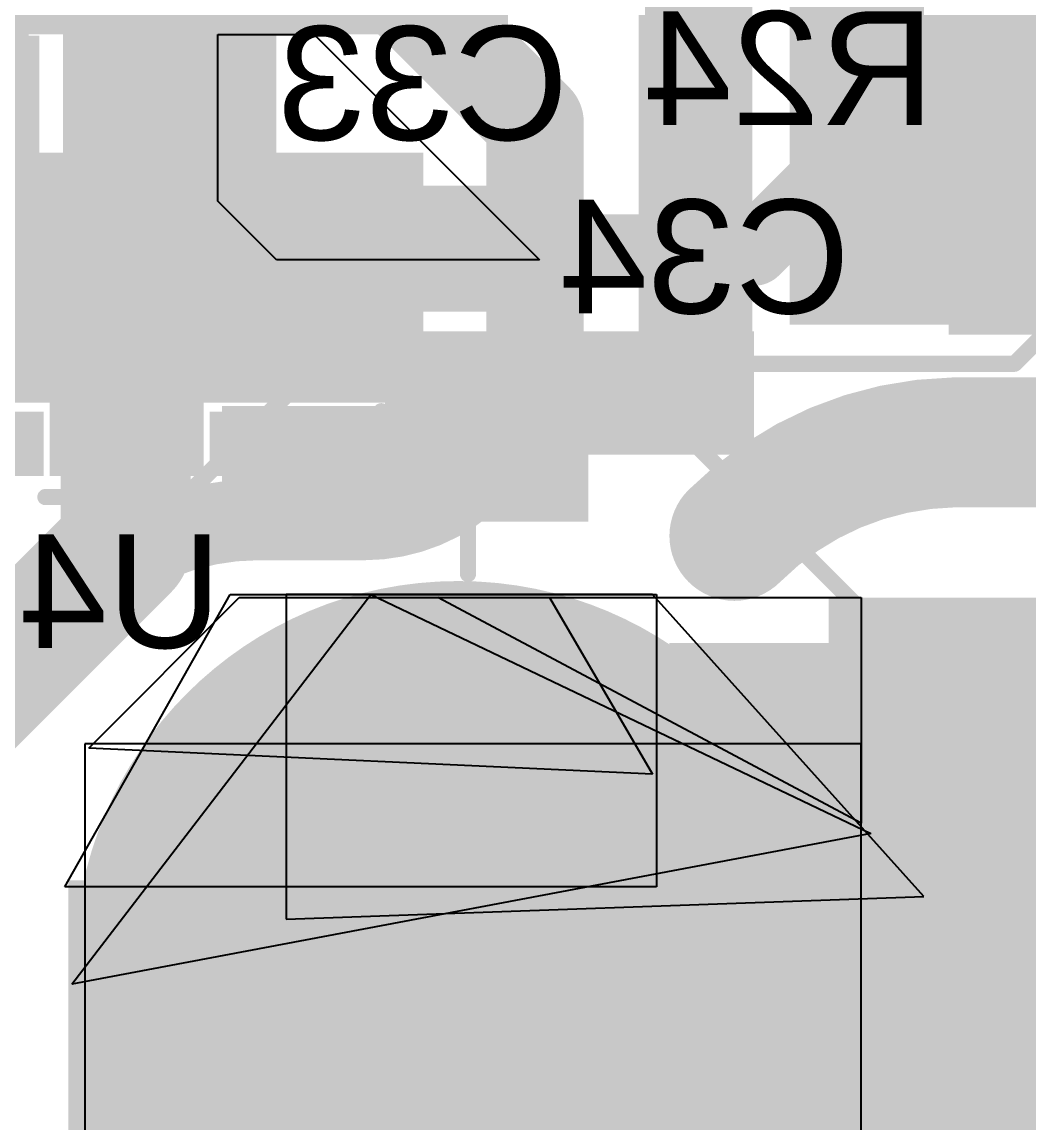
# Model space of a CAD drawing. Header units: millimetres. Extents: x -1.46 to 1.41, y -0.13 to 2.68.
# Drawn here: x -0.2813 to 0.0287, y 1.7383 to 2.0772 of the extents above; entities that cross this region are included whole.
import ezdxf

# ---------------------------------------------------------------- set-up
doc = ezdxf.new("R2010")
doc.units = ezdxf.units.MM
doc.header["$MEASUREMENT"] = 0
for name, color, linetype in [('BottomLayer', 5, 'Continuous'), ('BottomOverlay', 54, 'Continuous'), ('BottomPaste', 16, 'Continuous'), ('BottomSolder', 6, 'Continuous'), ('Mechanical2', 216, 'Continuous'), ('MultiLayer', 9, 'Continuous'), ('PadHoleLayer', 156, 'Continuous'), ('TopLayer', 1, 'Continuous'), ('TopOverlay', 2, 'Continuous'), ('TopPaste', 8, 'Continuous'), ('TopSolder', 216, 'Continuous'), ('ViaHoleLayer', 16, 'Continuous')]:
    doc.layers.add(name, color=color, linetype=linetype)
doc.styles.add('Arial', font='', dxfattribs={"height": 0.2})
doc.styles.get('Arial').set_extended_font_data('Arial')

# ---------------------------------------------------------------- blocks, each defined once
blk = doc.blocks.new('EEEFT1H221AP_9')
at = {"layer": 'TopLayer'}
for points in [[(-0.2185, 0.03937), (-0.06102, 0.03937), (-0.06102, -0.03937), (-0.2185, -0.03937)], [(0.06102, 0.03937), (0.2185, 0.03937), (0.2185, -0.03937), (0.06102, -0.03937)]]:
    blk.add_hatch(color=1, dxfattribs=at).paths.add_polyline_path(points)
at = {"layer": 'TopPaste'}
for points in [[(-0.2185, 0.03937), (-0.06102, 0.03937), (-0.06102, -0.03937), (-0.2185, -0.03937)], [(0.06102, 0.03937), (0.2185, 0.03937), (0.2185, -0.03937), (0.06102, -0.03937)]]:
    blk.add_hatch(color=8, dxfattribs=at).paths.add_polyline_path(points)
at = {"layer": 'TopSolder'}
for points in [[(-0.2225, 0.04337), (-0.05702, 0.04337), (-0.05702, -0.04337), (-0.2225, -0.04337)], [(0.05702, 0.04337), (0.2225, 0.04337), (0.2225, -0.04337), (0.05702, -0.04337)]]:
    blk.add_hatch(color=216, dxfattribs=at).paths.add_polyline_path(points)
at = {"layer": 'TopOverlay', "const_width": 0.005}
for points in [[(-0.095, 0.166), (-0.165, 0.096)], [(0.136, 0.166), (-0.095, 0.166)], [(0.164, 0.135), (0.164, 0.053)], [(-0.165, 0.096), (-0.165, 0.05)], [(-0.184, 0.067), (-0.184, 0.049)], [(-0.175, 0.058), (-0.193, 0.058)], [(-0.165, -0.05), (-0.165, -0.096)], [(0.164, -0.053), (0.164, -0.135)], [(-0.095, -0.166), (-0.165, -0.096)], [(0.136, -0.166), (-0.095, -0.166)]]:
    blk.add_lwpolyline(points, dxfattribs=at)
at = {"layer": 'TopOverlay', "const_width": 0.0025}
for points in [[(-0.09625, 0.166, 1), (-0.09375, 0.166, 1)], [(-0.09625, 0.166, 1), (-0.09375, 0.166, 1)], [(0.13475, 0.166, 1), (0.13725, 0.166, 1)], [(0.13475, 0.166, 1), (0.13725, 0.166, 1)], [(0.16275, 0.135, 1), (0.16525, 0.135, 1)], [(0.16275, 0.135, 1), (0.16525, 0.135, 1)], [(-0.16625, 0.096, 1), (-0.16375, 0.096, 1)], [(-0.16625, 0.096, 1), (-0.16375, 0.096, 1)], [(-0.18525, 0.067, 1), (-0.18275, 0.067, 1)], [(-0.19425, 0.058, 1), (-0.19175, 0.058, 1)], [(-0.17625, 0.058, 1), (-0.17375, 0.058, 1)], [(0.16275, 0.053, 1), (0.16525, 0.053, 1)], [(-0.18525, 0.049, 1), (-0.18275, 0.049, 1)], [(-0.16625, 0.05, 1), (-0.16375, 0.05, 1)], [(-0.16625, -0.05, 1), (-0.16375, -0.05, 1)], [(0.16275, -0.053, 1), (0.16525, -0.053, 1)], [(-0.16625, -0.096, 1), (-0.16375, -0.096, 1)], [(-0.16625, -0.096, 1), (-0.16375, -0.096, 1)], [(0.16275, -0.135, 1), (0.16525, -0.135, 1)], [(0.16275, -0.135, 1), (0.16525, -0.135, 1)], [(-0.09625, -0.166, 1), (-0.09375, -0.166, 1)], [(-0.09625, -0.166, 1), (-0.09375, -0.166, 1)], [(0.13475, -0.166, 1), (0.13725, -0.166, 1)], [(0.13475, -0.166, 1), (0.13725, -0.166, 1)]]:
    blk.add_lwpolyline(points, format="xyb", close=True, dxfattribs=at)
at = {"layer": 'TopOverlay', "const_width": 0.005}
for points in [[(0.136, 0.166, -0.31993), (0.164, 0.135)], [(0.164, -0.135, -0.31993), (0.136, -0.166)]]:
    blk.add_lwpolyline(points, format="xyb", dxfattribs=at)
blk = doc.blocks.new('CAP_0603_B_100')
at = {"layer": 'BottomLayer'}
for points in [[(-0.045, -0.0175), (-0.045, 0.0175), (-0.015, 0.0175), (-0.015, -0.0175)], [(0.015, -0.0175), (0.015, 0.0175), (0.045, 0.0175), (0.045, -0.0175)]]:
    blk.add_hatch(color=5, dxfattribs=at).paths.add_polyline_path(points)
at = {"layer": 'BottomPaste'}
for points in [[(-0.045, -0.0175), (-0.045, 0.0175), (-0.015, 0.0175), (-0.015, -0.0175)], [(0.015, -0.0175), (0.015, 0.0175), (0.045, 0.0175), (0.045, -0.0175)]]:
    blk.add_hatch(color=16, dxfattribs=at).paths.add_polyline_path(points)
at = {"layer": 'BottomSolder'}
for points in [[(-0.04736, -0.01986), (-0.04736, 0.01986), (-0.01264, 0.01986), (-0.01264, -0.01986)], [(0.01264, -0.01986), (0.01264, 0.01986), (0.04736, 0.01986), (0.04736, -0.01986)]]:
    blk.add_hatch(color=6, dxfattribs=at).paths.add_polyline_path(points)
at = {"layer": 'BottomOverlay', "const_width": 0.005}
for points in [[(-0.049, 0.021), (-0.018, 0.021)], [(-0.049, -0.021), (-0.049, 0.021)], [(0.018, 0.021), (0.049, 0.021)], [(0.049, -0.021), (0.049, 0.021)], [(-0.049, -0.021), (-0.018, -0.021)], [(0.018, -0.021), (0.049, -0.021)]]:
    blk.add_lwpolyline(points, dxfattribs=at)
at = {"layer": 'BottomOverlay', "const_width": 0.0025}
for points in [[(-0.05025, 0.021, 1), (-0.04775, 0.021, 1)], [(-0.05025, 0.021, 1), (-0.04775, 0.021, 1)], [(-0.01925, 0.021, 1), (-0.01675, 0.021, 1)], [(0.01675, 0.021, 1), (0.01925, 0.021, 1)], [(0.04775, 0.021, 1), (0.05025, 0.021, 1)], [(0.04775, 0.021, 1), (0.05025, 0.021, 1)], [(-0.05025, -0.021, 1), (-0.04775, -0.021, 1)], [(-0.05025, -0.021, 1), (-0.04775, -0.021, 1)], [(-0.01925, -0.021, 1), (-0.01675, -0.021, 1)], [(0.01675, -0.021, 1), (0.01925, -0.021, 1)], [(0.04775, -0.021, 1), (0.05025, -0.021, 1)], [(0.04775, -0.021, 1), (0.05025, -0.021, 1)]]:
    blk.add_lwpolyline(points, format="xyb", close=True, dxfattribs=at)
blk = doc.blocks.new('CAP_0603_B_101')
at = {"layer": 'BottomLayer'}
for points in [[(-0.045, -0.0175), (-0.045, 0.0175), (-0.015, 0.0175), (-0.015, -0.0175)], [(0.015, -0.0175), (0.015, 0.0175), (0.045, 0.0175), (0.045, -0.0175)]]:
    blk.add_hatch(color=5, dxfattribs=at).paths.add_polyline_path(points)
at = {"layer": 'BottomPaste'}
for points in [[(-0.045, -0.0175), (-0.045, 0.0175), (-0.015, 0.0175), (-0.015, -0.0175)], [(0.015, -0.0175), (0.015, 0.0175), (0.045, 0.0175), (0.045, -0.0175)]]:
    blk.add_hatch(color=16, dxfattribs=at).paths.add_polyline_path(points)
at = {"layer": 'BottomSolder'}
for points in [[(-0.04736, -0.01986), (-0.04736, 0.01986), (-0.01264, 0.01986), (-0.01264, -0.01986)], [(0.01264, -0.01986), (0.01264, 0.01986), (0.04736, 0.01986), (0.04736, -0.01986)]]:
    blk.add_hatch(color=6, dxfattribs=at).paths.add_polyline_path(points)
at = {"layer": 'BottomOverlay', "const_width": 0.005}
for points in [[(-0.049, 0.021), (-0.049, -0.021)], [(-0.049, 0.021), (-0.018, 0.021)], [(0.018, 0.021), (0.049, 0.021)], [(0.049, 0.021), (0.049, -0.021)], [(-0.049, -0.021), (-0.018, -0.021)], [(0.018, -0.021), (0.049, -0.021)]]:
    blk.add_lwpolyline(points, dxfattribs=at)
at = {"layer": 'BottomOverlay', "const_width": 0.0025}
for points in [[(-0.05025, 0.021, 1), (-0.04775, 0.021, 1)], [(-0.05025, 0.021, 1), (-0.04775, 0.021, 1)], [(-0.01925, 0.021, 1), (-0.01675, 0.021, 1)], [(0.01675, 0.021, 1), (0.01925, 0.021, 1)], [(0.04775, 0.021, 1), (0.05025, 0.021, 1)], [(0.04775, 0.021, 1), (0.05025, 0.021, 1)], [(-0.05025, -0.021, 1), (-0.04775, -0.021, 1)], [(-0.05025, -0.021, 1), (-0.04775, -0.021, 1)], [(-0.01925, -0.021, 1), (-0.01675, -0.021, 1)], [(0.01675, -0.021, 1), (0.01925, -0.021, 1)], [(0.04775, -0.021, 1), (0.05025, -0.021, 1)], [(0.04775, -0.021, 1), (0.05025, -0.021, 1)]]:
    blk.add_lwpolyline(points, format="xyb", close=True, dxfattribs=at)
blk = doc.blocks.new('PRT_10474_124')
at = {"layer": 'BottomLayer'}
h = blk.add_hatch(color=5, dxfattribs=at)
edge = h.paths.add_edge_path()
edge.add_arc((-0.14173, 0), 0.11417, 0, 360)
at = {"layer": 'BottomSolder'}
h = blk.add_hatch(color=6, dxfattribs=at)
edge = h.paths.add_edge_path()
edge.add_arc((-0.14173, 0), 0.11817, 0, 360)
at = {"layer": 'MultiLayer'}
h = blk.add_hatch(color=9, dxfattribs=at)
edge = h.paths.add_edge_path()
edge.add_arc((-0.14173, 0), 0.11417, 0, 360)
at = {"layer": 'PadHoleLayer'}
h = blk.add_hatch(color=156, dxfattribs=at)
edge = h.paths.add_edge_path()
edge.add_arc((-0.14173, 0), 0.09055, 0, 360)
at = {"layer": 'TopLayer'}
h = blk.add_hatch(color=1, dxfattribs=at)
edge = h.paths.add_edge_path()
edge.add_arc((-0.14173, 0), 0.11417, 0, 360)
at = {"layer": 'TopSolder'}
h = blk.add_hatch(color=216, dxfattribs=at)
edge = h.paths.add_edge_path()
edge.add_arc((-0.14173, 0), 0.11817, 0, 360)
at = {"layer": 'TopOverlay', "const_width": 0.005}
for points in [[(-0.266, 0.109), (-0.21, 0.165)], [(0.311, 0.165), (-0.21, 0.165)], [(-0.318, 0.057), (-0.266, 0.109)], [(-0.318, -0.052), (-0.318, 0.057)], [(-0.26208, 0.003), (-0.30308, 0.003)], [(-0.266, -0.104), (-0.318, -0.052)], [(-0.21, -0.16), (-0.266, -0.104)]]:
    blk.add_lwpolyline(points, dxfattribs=at)
at = {"layer": 'TopOverlay', "const_width": 0.0025}
for points in [[(-0.21125, 0.165, 1), (-0.20875, 0.165, 1)], [(-0.21125, 0.165, 1), (-0.20875, 0.165, 1)], [(-0.26725, 0.109, 1), (-0.26475, 0.109, 1)], [(-0.26725, 0.109, 1), (-0.26475, 0.109, 1)], [(-0.31925, 0.057, 1), (-0.31675, 0.057, 1)], [(-0.31925, 0.057, 1), (-0.31675, 0.057, 1)], [(-0.30433, 0.003, 1), (-0.30183, 0.003, 1)], [(-0.26333, 0.003, 1), (-0.26083, 0.003, 1)], [(-0.31925, -0.052, 1), (-0.31675, -0.052, 1)], [(-0.31925, -0.052, 1), (-0.31675, -0.052, 1)], [(-0.26725, -0.104, 1), (-0.26475, -0.104, 1)], [(-0.26725, -0.104, 1), (-0.26475, -0.104, 1)]]:
    blk.add_lwpolyline(points, format="xyb", close=True, dxfattribs=at)
blk = doc.blocks.new('TPS60150DRVR_B_156')
at = {"layer": 'BottomLayer'}
for points in [[(-0.04724, 0.0315), (-0.02953, 0.0315), (-0.02953, 0.01969), (-0.04724, 0.01969)], [(-0.01969, 0.0315), (0.01969, 0.0315), (0.01969, -0.0315), (-0.01969, -0.0315)], [(0.02953, 0.0315), (0.04724, 0.0315), (0.04724, 0.01969), (0.02953, 0.01969)], [(-0.04724, 0.00591), (-0.02953, 0.00591), (-0.02953, -0.00591), (-0.04724, -0.00591)], [(0.02953, 0.00591), (0.04724, 0.00591), (0.04724, -0.00591), (0.02953, -0.00591)], [(-0.04724, -0.01969), (-0.02953, -0.01969), (-0.02953, -0.0315), (-0.04724, -0.0315)], [(0.02953, -0.01969), (0.04724, -0.01969), (0.04724, -0.0315), (0.02953, -0.0315)]]:
    blk.add_hatch(color=5, dxfattribs=at).paths.add_polyline_path(points)
at = {"layer": 'BottomPaste'}
for points in [[(-0.04724, 0.0315), (-0.02953, 0.0315), (-0.02953, 0.01969), (-0.04724, 0.01969)], [(-0.01969, 0.0315), (0.01969, 0.0315), (0.01969, -0.0315), (-0.01969, -0.0315)], [(0.02953, 0.0315), (0.04724, 0.0315), (0.04724, 0.01969), (0.02953, 0.01969)], [(-0.04724, 0.00591), (-0.02953, 0.00591), (-0.02953, -0.00591), (-0.04724, -0.00591)], [(0.02953, 0.00591), (0.04724, 0.00591), (0.04724, -0.00591), (0.02953, -0.00591)], [(-0.04724, -0.01969), (-0.02953, -0.01969), (-0.02953, -0.0315), (-0.04724, -0.0315)], [(0.02953, -0.01969), (0.04724, -0.01969), (0.04724, -0.0315), (0.02953, -0.0315)]]:
    blk.add_hatch(color=16, dxfattribs=at).paths.add_polyline_path(points)
at = {"layer": 'BottomSolder'}
for points in [[(-0.05124, 0.0355), (-0.02553, 0.0355), (-0.02553, 0.01569), (-0.05124, 0.01569)], [(-0.02369, 0.0355), (0.02369, 0.0355), (0.02369, -0.0355), (-0.02369, -0.0355)], [(0.02553, 0.0355), (0.05124, 0.0355), (0.05124, 0.01569), (0.02553, 0.01569)], [(-0.05124, 0.00991), (-0.02553, 0.00991), (-0.02553, -0.00991), (-0.05124, -0.00991)], [(0.02553, 0.00991), (0.05124, 0.00991), (0.05124, -0.00991), (0.02553, -0.00991)], [(-0.05124, -0.01569), (-0.02553, -0.01569), (-0.02553, -0.0355), (-0.05124, -0.0355)], [(0.02553, -0.01569), (0.05124, -0.01569), (0.05124, -0.0355), (0.02553, -0.0355)]]:
    blk.add_hatch(color=6, dxfattribs=at).paths.add_polyline_path(points)
at = {"layer": 'BottomOverlay', "const_width": 0.005}
for points in [[(0.025, 0.042), (-0.027, 0.042)], [(0.025, -0.042), (-0.027, -0.042)]]:
    blk.add_lwpolyline(points, dxfattribs=at)
at = {"layer": 'BottomOverlay'}
for points, const_width in [([(-0.02825, 0.042, 1), (-0.02575, 0.042, 1)], 0.0025), ([(0.02375, 0.042, 1), (0.02625, 0.042, 1)], 0.0025), ([(-0.043, -0.041, 1), (-0.045, -0.041, 1)], 0.01), ([(-0.0475, -0.041, 1), (-0.0425, -0.041, 1)], 0.005), ([(-0.0455, -0.041, 1), (-0.0405, -0.041, 1)], 0.005), ([(-0.02825, -0.042, 1), (-0.02575, -0.042, 1)], 0.0025), ([(0.02375, -0.042, 1), (0.02625, -0.042, 1)], 0.0025)]:
    blk.add_lwpolyline(points, format="xyb", close=True, dxfattribs=dict(at, const_width=const_width))

msp = doc.modelspace()

# ---------------------------------------------------------------- hatches: boundary and pattern name
at = {"layer": 'BottomLayer'}
for points in [[(0.004, 1.981), (0.079, 1.981), (0.079, 2.197), (0.004, 2.197)], [(-0.345, 2.002), (-0.276, 2.002), (-0.276, 2.073), (-0.345, 2.073)], [(-0.30771, 1.992), (-0.276, 1.992), (-0.276, 2.07237), (-0.30771, 2.07237)], [(-0.26871, 1.99121), (-0.203, 1.99121), (-0.203, 2.07337), (-0.26871, 2.07337)], [(-0.16571, 1.99037), (-0.123, 1.99037), (-0.123, 2.02437), (-0.16571, 2.02437)], [(-0.166, 1.944), (-0.056, 1.944), (-0.056, 1.982), (-0.166, 1.982)], [(-0.21971, 1.92337), (-0.107, 1.92337), (-0.107, 1.959), (-0.21971, 1.959)], [(-0.033, 1.776), (0.178, 1.776), (0.178, 1.9), (-0.033, 1.9)], [(0.084, 1.677), (0.084, 1.792), (-0.05251, 1.792), (-0.05251, 1.677)]]:
    msp.add_hatch(color=5, dxfattribs=at).paths.add_polyline_path(points)
h = msp.add_hatch(color=5, dxfattribs=at)
edge = h.paths.add_edge_path()
edge.add_arc((0.01624, 2.084), 0.01181, 0, 360)
h = msp.add_hatch(color=5, dxfattribs=at)
edge = h.paths.add_edge_path()
edge.add_arc((0.01624, 2.05708), 0.01181, 0, 360)
h = msp.add_hatch(color=5, dxfattribs=at)
edge = h.paths.add_edge_path()
edge.add_arc((-0.12337, 2.04637), 0.01181, 0, 360)
h = msp.add_hatch(color=5, dxfattribs=at)
edge = h.paths.add_edge_path()
edge.add_arc((0.01624, 2.03016), 0.01181, 0, 360)
h = msp.add_hatch(color=5, dxfattribs=at)
edge = h.paths.add_edge_path()
edge.add_arc((-0.29271, 2.02037), 0.01181, 0, 360)
h = msp.add_hatch(color=5, dxfattribs=at)
edge = h.paths.add_edge_path()
edge.add_arc((0.01624, 2.00324), 0.01181, 0, 360)
h = msp.add_hatch(color=5, dxfattribs=at)
edge = h.paths.add_edge_path()
edge.add_arc((-0.18501, 1.98428), 0.01181, 0, 360)
h = msp.add_hatch(color=5, dxfattribs=at)
edge = h.paths.add_edge_path()
edge.add_arc((-0.074, 1.96675), 0.01181, 0, 360)
h = msp.add_hatch(color=5, dxfattribs=at)
edge = h.paths.add_edge_path()
edge.add_arc((-0.062, 1.919), 0.01181, 0, 360)
at = {"layer": 'BottomSolder'}
h = msp.add_hatch(color=6, dxfattribs=at)
edge = h.paths.add_edge_path()
edge.add_arc((0.01624, 2.05708), 0.00591, 0, 360)
h = msp.add_hatch(color=6, dxfattribs=at)
edge = h.paths.add_edge_path()
edge.add_arc((-0.12337, 2.04637), 0.00591, 0, 360)
h = msp.add_hatch(color=6, dxfattribs=at)
edge = h.paths.add_edge_path()
edge.add_arc((0.01624, 2.03016), 0.00591, 0, 360)
h = msp.add_hatch(color=6, dxfattribs=at)
edge = h.paths.add_edge_path()
edge.add_arc((0.01624, 2.00324), 0.00591, 0, 360)
h = msp.add_hatch(color=6, dxfattribs=at)
edge = h.paths.add_edge_path()
edge.add_arc((-0.18501, 1.98428), 0.00591, 0, 360)
h = msp.add_hatch(color=6, dxfattribs=at)
edge = h.paths.add_edge_path()
edge.add_arc((-0.074, 1.96675), 0.00591, 0, 360)
h = msp.add_hatch(color=6, dxfattribs=at)
edge = h.paths.add_edge_path()
edge.add_arc((-0.062, 1.919), 0.00591, 0, 360)
at = {"layer": 'TopLayer'}
for points in [[(-0.045, 2.067), (0.16, 2.067), (0.16, 2.274), (-0.045, 2.274)], [(-0.293, 2.07337), (-0.13171, 2.07337), (-0.13171, 2.21), (-0.293, 2.21)], [(-0.045, 1.984), (0.108, 1.984), (0.108, 2.082), (-0.045, 2.082)], [(-0.393, 1.96), (-0.15771, 1.96), (-0.15771, 2.037), (-0.393, 2.037)], [(-0.082, 1.778), (0.175, 1.778), (0.175, 1.886), (-0.082, 1.886)], [(-0.267, 1.639), (0.072, 1.639), (0.072, 1.813), (-0.267, 1.813)]]:
    msp.add_hatch(color=1, dxfattribs=at).paths.add_polyline_path(points)
h = msp.add_hatch(color=1, dxfattribs=at)
edge = h.paths.add_edge_path()
edge.add_arc((0.01624, 2.084), 0.01181, 0, 360)
h = msp.add_hatch(color=1, dxfattribs=at)
edge = h.paths.add_edge_path()
edge.add_arc((0.01624, 2.05708), 0.01181, 0, 360)
h = msp.add_hatch(color=1, dxfattribs=at)
edge = h.paths.add_edge_path()
edge.add_arc((-0.12337, 2.04637), 0.01181, 0, 360)
h = msp.add_hatch(color=1, dxfattribs=at)
edge = h.paths.add_edge_path()
edge.add_arc((0.01624, 2.03016), 0.01181, 0, 360)
h = msp.add_hatch(color=1, dxfattribs=at)
edge = h.paths.add_edge_path()
edge.add_arc((-0.29271, 2.02037), 0.01181, 0, 360)
h = msp.add_hatch(color=1, dxfattribs=at)
edge = h.paths.add_edge_path()
edge.add_arc((0.01624, 2.00324), 0.01181, 0, 360)
h = msp.add_hatch(color=1, dxfattribs=at)
edge = h.paths.add_edge_path()
edge.add_arc((-0.18501, 1.98428), 0.01181, 0, 360)
h = msp.add_hatch(color=1, dxfattribs=at)
edge = h.paths.add_edge_path()
edge.add_arc((-0.074, 1.96675), 0.01181, 0, 360)
h = msp.add_hatch(color=1, dxfattribs=at)
edge = h.paths.add_edge_path()
edge.add_arc((-0.062, 1.919), 0.01181, 0, 360)
at = {"layer": 'TopSolder'}
h = msp.add_hatch(color=216, dxfattribs=at)
edge = h.paths.add_edge_path()
edge.add_arc((0.01624, 2.05708), 0.00591, 0, 360)
h = msp.add_hatch(color=216, dxfattribs=at)
edge = h.paths.add_edge_path()
edge.add_arc((-0.12337, 2.04637), 0.00591, 0, 360)
h = msp.add_hatch(color=216, dxfattribs=at)
edge = h.paths.add_edge_path()
edge.add_arc((0.01624, 2.03016), 0.00591, 0, 360)
h = msp.add_hatch(color=216, dxfattribs=at)
edge = h.paths.add_edge_path()
edge.add_arc((0.01624, 2.00324), 0.00591, 0, 360)
h = msp.add_hatch(color=216, dxfattribs=at)
edge = h.paths.add_edge_path()
edge.add_arc((-0.18501, 1.98428), 0.00591, 0, 360)
h = msp.add_hatch(color=216, dxfattribs=at)
edge = h.paths.add_edge_path()
edge.add_arc((-0.074, 1.96675), 0.00591, 0, 360)
h = msp.add_hatch(color=216, dxfattribs=at)
edge = h.paths.add_edge_path()
edge.add_arc((-0.062, 1.919), 0.00591, 0, 360)
at = {"layer": 'ViaHoleLayer'}
h = msp.add_hatch(color=16, dxfattribs=at)
edge = h.paths.add_edge_path()
edge.add_arc((0.01624, 2.05708), 0.00591, 0, 360)
h = msp.add_hatch(color=16, dxfattribs=at)
edge = h.paths.add_edge_path()
edge.add_arc((-0.12337, 2.04637), 0.00591, 0, 360)
h = msp.add_hatch(color=16, dxfattribs=at)
edge = h.paths.add_edge_path()
edge.add_arc((0.01624, 2.03016), 0.00591, 0, 360)
h = msp.add_hatch(color=16, dxfattribs=at)
edge = h.paths.add_edge_path()
edge.add_arc((0.01624, 2.00324), 0.00591, 0, 360)
h = msp.add_hatch(color=16, dxfattribs=at)
edge = h.paths.add_edge_path()
edge.add_arc((-0.18501, 1.98428), 0.00591, 0, 360)
h = msp.add_hatch(color=16, dxfattribs=at)
edge = h.paths.add_edge_path()
edge.add_arc((-0.074, 1.96675), 0.00591, 0, 360)
h = msp.add_hatch(color=16, dxfattribs=at)
edge = h.paths.add_edge_path()
edge.add_arc((-0.062, 1.919), 0.00591, 0, 360)

# ---------------------------------------------------------------- linework, layer by layer
at = {"layer": 'BottomLayer'}
for p, q in [((-0.221, 2.07337), (-0.19137, 2.07337)), ((-0.221, 2.022), (-0.221, 2.07337)), ((-0.19137, 2.07337), (-0.122, 2.004)), ((-0.203, 2.004), (-0.221, 2.022)), ((-0.122, 2.004), (-0.203, 2.004)), ((-0.26076, 1.8537), (-0.21446, 1.9)), ((-0.21446, 1.9), (-0.11893, 1.9)), ((-0.023, 1.83053), (-0.15326, 1.9)), ((-0.15326, 1.9), (-0.023, 1.9)), ((-0.11893, 1.9), (-0.08716, 1.84567)), ((-0.023, 1.9), (-0.023, 1.83053)), ((-0.262, 1.85494), (-0.262, 1.66294)), ((-0.023, 1.85494), (-0.262, 1.85494)), ((-0.023, 1.66294), (-0.023, 1.85494)), ((-0.08716, 1.84567), (-0.26076, 1.8537))]:
    msp.add_line(p, q, dxfattribs=at)
for points, const_width in [([(-0.015, 2.048), (-0.015, 2.14873)], 0.022), ([(-0.17, 2.093), (-0.12337, 2.04637)], 0.03), ([(-0.23371, 2.04987), (-0.23371, 2.05237)], 0.022), ([(-0.056, 2.007), (-0.015, 2.048)], 0.022), ([(-0.14971, 2.00537), (-0.14809, 2.007)], 0.022), ([(-0.14809, 2.007), (-0.056, 2.007)], 0.022), ([(-0.14971, 2.00537), (-0.1342, 2.00537)], 0.022), ([(-0.2491, 1.98387), (-0.23442, 1.99855)], 0.01), ([(-0.23442, 1.99855), (-0.21071, 1.99855)], 0.01), ([(-0.2491, 1.97296), (-0.2491, 1.98387)], 0.022), ([(-0.19859, 1.97296), (-0.18727, 1.98428)], 0.01), ([(-0.18727, 1.98428), (-0.18501, 1.98428)], 0.01), ([(-0.24942, 1.91592), (-0.24942, 1.96147)], 0.04), ([(-0.21071, 1.97296), (-0.19859, 1.97296)], 0.01), ([(-0.30633, 1.859), (-0.24942, 1.91592)], 0.04)]:
    msp.add_lwpolyline(points, dxfattribs=dict(at, const_width=const_width))
for points, const_width in [([(-0.23921, 2.05237, 1), (-0.22821, 2.05237, 1)], 0.011), ([(-0.23921, 2.04987, 1), (-0.22821, 2.04987, 1)], 0.011), ([(-0.13087, 2.04637, 1), (-0.11587, 2.04637, 1)], 0.015), ([(-0.0205, 2.048, 1), (-0.0095, 2.048, 1)], 0.011), ([(-0.0205, 2.048, 1), (-0.0095, 2.048, 1)], 0.011), ([(-0.15359, 2.007, 1), (-0.14259, 2.007, 1)], 0.011), ([(-0.15359, 2.007, 1), (-0.14259, 2.007, 1)], 0.011), ([(-0.0615, 2.007, 1), (-0.0505, 2.007, 1)], 0.011), ([(-0.0615, 2.007, 1), (-0.0505, 2.007, 1)], 0.011), ([(-0.15521, 2.00537, 1), (-0.14421, 2.00537, 1)], 0.011), ([(-0.15521, 2.00537, 1), (-0.14421, 2.00537, 1)], 0.011), ([(-0.1397, 2.00537, 1), (-0.1287, 2.00537, 1)], 0.011), ([(-0.23692, 1.99855, 1), (-0.23192, 1.99855, 1)], 0.005), ([(-0.23692, 1.99855, 1), (-0.23192, 1.99855, 1)], 0.005), ([(-0.21321, 1.99855, 1), (-0.20821, 1.99855, 1)], 0.005), ([(-0.2546, 1.98387, 1), (-0.2436, 1.98387, 1)], 0.011), ([(-0.2516, 1.98387, 1), (-0.2466, 1.98387, 1)], 0.005), ([(-0.18977, 1.98428, 1), (-0.18477, 1.98428, 1)], 0.005), ([(-0.18977, 1.98428, 1), (-0.18477, 1.98428, 1)], 0.005), ([(-0.18751, 1.98428, 1), (-0.18251, 1.98428, 1)], 0.005), ([(-0.2546, 1.97296, 1), (-0.2436, 1.97296, 1)], 0.011), ([(-0.25942, 1.96147, 1), (-0.23942, 1.96147, 1)], 0.02), ([(-0.21321, 1.97296, 1), (-0.20821, 1.97296, 1)], 0.005), ([(-0.20109, 1.97296, 1), (-0.19609, 1.97296, 1)], 0.005), ([(-0.20109, 1.97296, 1), (-0.19609, 1.97296, 1)], 0.005), ([(-0.25942, 1.91592, 1), (-0.23942, 1.91592, 1)], 0.02), ([(-0.25942, 1.91592, 1), (-0.23942, 1.91592, 1)], 0.02)]:
    msp.add_lwpolyline(points, format="xyb", close=True, dxfattribs=dict(at, const_width=const_width))
at = {"layer": 'Mechanical2', "const_width": 0.015}
msp.add_lwpolyline([(1.39764, 1.27953, 1), (-1.39764, 1.27953, 1)], format="xyb", close=True, dxfattribs=at)
at = {"layer": 'TopLayer'}
for p, q in [((-0.26813, 1.811), (-0.21725, 1.901)), ((-0.266, 1.781), (-0.1739, 1.901)), ((-0.21725, 1.901), (-0.086, 1.901)), ((-0.08718, 1.901), (-0.2, 1.901)), ((-0.2, 1.901), (-0.2, 1.801)), ((-0.1739, 1.901), (-0.02001, 1.8274)), ((-0.00366, 1.80794), (-0.08718, 1.901)), ((-0.086, 1.901), (-0.086, 1.811)), ((-0.02001, 1.8274), (-0.266, 1.781)), ((-0.086, 1.811), (-0.26813, 1.811)), ((-0.2, 1.801), (-0.00366, 1.80794))]:
    msp.add_line(p, q, dxfattribs=at)
for points, const_width in [([(-0.074, 1.96675), (-0.074, 2.34558)], 0.035), ([(-0.12337, 1.97944), (-0.12337, 2.04637)], 0.03), ([(-0.28471, 2.01873), (-0.28471, 2.02337)], 0.022), ([(-0.288, 2.01544), (-0.28471, 2.01873)], 0.022), ([(-0.352, 2.01544), (-0.288, 2.01544)], 0.022), ([(-0.352, 1.978), (-0.288, 1.978)], 0.025), ([(0.00756, 1.94781), (0.12029, 1.94781)], 0.04), ([(-0.14143, 1.93832), (-0.13968, 1.94007)], 0.025), ([(-0.20867, 1.924), (-0.176, 1.924)], 0.025), ([(-0.30371, 1.86162), (-0.26443, 1.9009)], 0.025)]:
    msp.add_lwpolyline(points, dxfattribs=dict(at, const_width=const_width))
for points, const_width in [([(-0.13087, 2.04637, 1), (-0.11587, 2.04637, 1)], 0.015), ([(-0.29021, 2.02337, 1), (-0.27921, 2.02337, 1)], 0.011), ([(-0.29021, 2.01873, 1), (-0.27921, 2.01873, 1)], 0.011), ([(-0.29021, 2.01873, 1), (-0.27921, 2.01873, 1)], 0.011), ([(-0.2935, 2.01544, 1), (-0.2825, 2.01544, 1)], 0.011), ([(-0.2935, 2.01544, 1), (-0.2825, 2.01544, 1)], 0.011), ([(-0.13087, 1.97944, 1), (-0.11587, 1.97944, 1)], 0.015), ([(-0.13087, 1.97944, 1), (-0.11587, 1.97944, 1)], 0.015), ([(-0.29425, 1.978, 1), (-0.28175, 1.978, 1)], 0.0125), ([(-0.08275, 1.96675, 1), (-0.06525, 1.96675, 1)], 0.0175), ([(-0.0042, 1.9478, 1), (0.0158, 1.9478, 1)], 0.02), ([(-0.0042, 1.9478, 1), (0.0158, 1.9478, 1)], 0.02), ([(-0.00244, 1.94781, 1), (0.01756, 1.94781, 1)], 0.02), ([(-0.00244, 1.94781, 1), (0.01756, 1.94781, 1)], 0.02), ([(-0.14718, 1.94007, 1), (-0.13218, 1.94007, 1)], 0.015), ([(-0.14593, 1.94007, 1), (-0.13343, 1.94007, 1)], 0.0125), ([(-0.14768, 1.93832, 1), (-0.13518, 1.93832, 1)], 0.0125), ([(-0.14768, 1.93832, 1), (-0.13518, 1.93832, 1)], 0.0125), ([(-0.072, 1.919, 1), (-0.052, 1.919, 1)], 0.02), ([(-0.21492, 1.924, 1), (-0.20242, 1.924, 1)], 0.0125), ([(-0.21492, 1.924, 1), (-0.20242, 1.924, 1)], 0.0125), ([(-0.18225, 1.924, 1), (-0.16975, 1.924, 1)], 0.0125), ([(-0.18225, 1.924, 1), (-0.16975, 1.924, 1)], 0.0125), ([(-0.27068, 1.9009, 1), (-0.25818, 1.9009, 1)], 0.0125), ([(-0.27068, 1.9009, 1), (-0.25818, 1.9009, 1)], 0.0125)]:
    msp.add_lwpolyline(points, format="xyb", close=True, dxfattribs=dict(at, const_width=const_width))
for points, const_width in [([(-0.12337, 1.97944, -0.198912), (-0.13968, 1.94007)], 0.03), ([(-0.062, 1.919, -0.194259), (0.0058, 1.9478)], 0.04), ([(0.0058, 1.9478, -0.00448), (0.00756, 1.94781)], 0.04), ([(-0.14143, 1.93832, -0.198912), (-0.176, 1.924)], 0.025), ([(-0.26443, 1.9009, -0.198912), (-0.20867, 1.924)], 0.025)]:
    msp.add_lwpolyline(points, format="xyb", dxfattribs=dict(at, const_width=const_width))

# ---------------------------------------------------------------- block references
for name, p, rotation in [('EEEFT1H221AP_9', (-0.07076, 2.138), 180), ('CAP_0603_B_101', (-0.14971, 1.97537), 90), ('TPS60150DRVR_B_156', (-0.2491, 1.97296), 180), ('PRT_10474_124', (-0.147, 1.6452), 270)]:
    msp.add_blockref(name, p, dxfattribs=dict(rotation=rotation))
msp.add_blockref('CAP_0603_B_100', (-0.26371, 2.05237))

# ---------------------------------------------------------------- texts
at = {"layer": 'BottomOverlay', "style": 'Arial', "text_generation_flag": 2}
for s, p in [('R24', (-0.00035, 2.04551)), ('C33', (-0.11306, 2.04088)), ('C34', (-0.02635, 1.98751)), ('U4', (-0.21984, 1.88451))]:
    msp.add_text(s, height=0.035, dxfattribs=at).set_placement(p)

doc.saveas('drawing.dxf')
